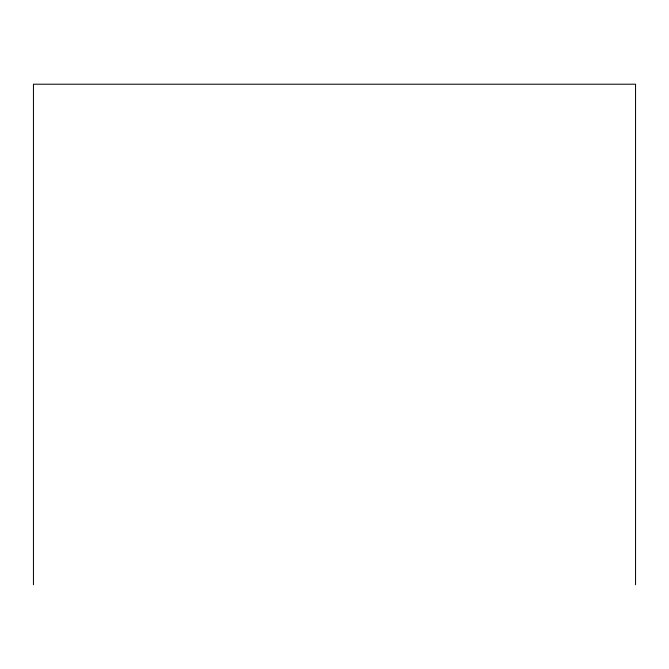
<?xml version="1.0" encoding="UTF-8"?>
<svg xmlns="http://www.w3.org/2000/svg" width="669" height="669" viewBox="0 0 669 669"><rect width="100%" height="100%" fill="white"/><g stroke="black" fill="none" stroke-linecap="round" stroke-linejoin="round"><path stroke-width="1" d="M635.55 584.79L635.55 84.21L33.45 84.21L33.45 584.79"/></g></svg>
